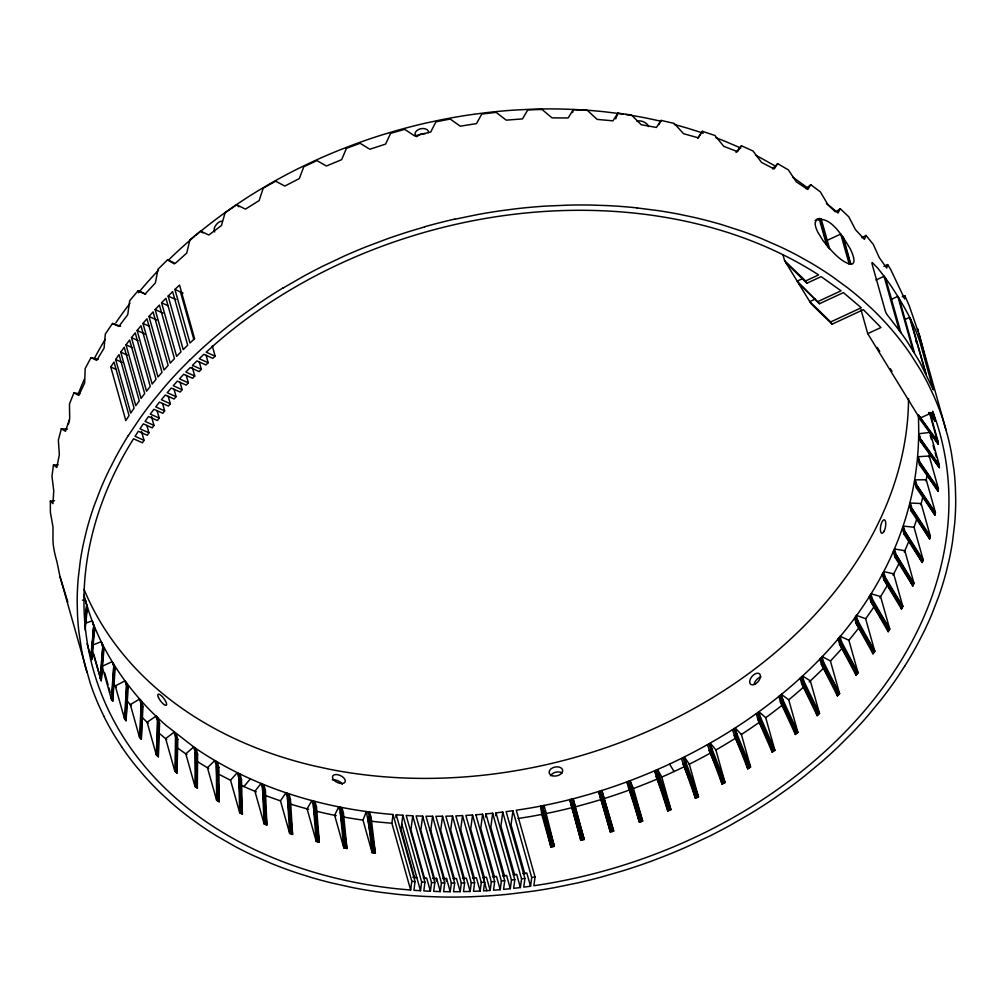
<?xml version="1.0" encoding="UTF-8"?>
<svg xmlns="http://www.w3.org/2000/svg" width="1006" height="1006" viewBox="0 0 1006 1006"><rect width="100%" height="100%" fill="white"/><g stroke="black" fill="none" stroke-linecap="round" stroke-linejoin="round"><path stroke-width="1.5" d="M156.986 717.115L158.546 722.648L158.307 756.751L156.32 754.852L147.14 722.22L156.018 716.146L158.005 718.045L159.564 723.578L158.307 756.751L157.464 753.783M194.975 786.466L195.252 752.501L193.693 746.968L185.808 753.834L194.975 786.466L197.327 788.088L197.604 754.11L196.044 748.59M85.598 623.116L92.2 620.878C103.228 649.951 119.915 676.761 140.5 700.025A428.317 323.253 -15.7 0 0 165.852 725.238L194.85 747.798L196.396 753.331L196.157 787.283L195.252 752.501L197.604 754.11M54.475 500.674L50.35 501.101L50.375 512.28L52.966 526.754C53.243 540.876 51.734 543.253 56.99 561.977L60.02 576.727L90.377 683.615A446.199 336.746 -15.7 0 0 98.89 705.621L103.882 716.297M918.315 415.05C929.154 631.831 710.5 782.53 516.267 810.207L535.041 876.993L533.897 885.745L547.189 883.645A439.484 331.678 -15.7 0 0 935.957 420.483L932.964 412.171L919.723 418.307L867.725 333.64L860.973 309.609M920.716 441.848L919.157 433.687L930.135 432.404L939.315 465.036L939.315 467.664L920.716 441.848L919.157 436.315M141.293 739.284L142.06 705.558L140.5 700.025L141.418 701.031L142.978 706.552L141.293 739.284L139.494 737.26L130.327 704.628L139.633 699.007L141.18 704.54L140.4 738.278L142.06 705.558L141.18 704.54L139.494 737.26M175.132 733.06L176.691 738.593L175.924 772.155L175.622 737.687L174.063 732.167L165.663 738.643L174.843 771.275L177.018 773.048L177.798 739.448L176.239 733.927M174.843 771.275L175.622 737.687L177.798 739.448M902.256 296.783L904.847 295.789L904.683 298.971L890.599 269.306L887.619 264.565L883.884 266.351M124.467 718.598L126.542 686.343L127.309 687.425L126.064 720.736L124.467 718.598L115.3 685.966L124.983 680.811L126.542 686.343L125.272 719.667L127.309 687.425L125.763 681.892M156.32 754.852L157.565 721.679L156.018 716.146M158.546 722.648L157.313 755.795L157.565 721.679L159.564 723.578M112.823 662.803L114.382 668.336L112.685 701.195L111.314 698.956L102.134 666.324L112.156 661.671L115.099 669.443L112.685 701.195L111.855 698.227M101.769 642.834L103.316 648.367L101.229 680.76L92.15 650.241M126.58 682.948L128.127 688.481L126.064 720.736L123.977 713.317M919.61 464.885L919.836 462.232L918.289 456.699L929.242 456.02L938.409 488.652L938.183 491.305L919.61 464.885L918.05 459.352M92.2 620.878L94.187 627.631L91.747 659.521L87.069 643.752M111.314 698.956L113.716 667.192L111.993 700.075L114.382 668.336M93.747 626.411L91.282 658.314L93.747 626.411L90.817 657.107M100.072 678.421L102.763 647.185L101.216 641.652L93.483 644.758M103.316 648.367L100.65 679.591L102.763 647.185L103.932 649.524L101.229 680.76L93.721 654.063M93.13 623.292L94.69 628.825L91.747 659.521L89.257 650.63M85.02 625.807L86.705 604.958L84.68 624.55M85.082 630.058L87.421 607.461L85.158 599.438L82.467 600.192M84.68 625.984L87.032 606.216L85.045 627.228M395.886 817.627L396.251 814.81L402.878 815.225L421.652 882.01L420.508 890.725L413.931 890.31L415.038 881.596L396.251 814.81M141.506 431.411L144.009 440.314L142.487 442.816L133.496 438.779L127.46 448.726A439.484 331.678 -15.7 0 0 397.785 888.864L410.662 890.046L391.887 823.26L393.032 814.508C322.976 808.661 253.16 787.773 194.85 747.798M402.878 815.225L401.029 829.334L414.837 878.427M412.749 815.791L431.524 882.576L430.392 891.253L423.803 890.926L424.947 882.224L406.173 815.438L412.749 815.791L410.913 829.824L424.721 878.93M410.662 890.046L411.806 881.306L393.032 814.508M422.658 816.13L441.433 882.916L440.288 891.593L433.687 891.366L434.831 882.69L416.056 815.904L422.658 816.13L420.822 830.151L434.617 879.244M444.551 879.382L430.744 830.29L432.58 816.256L425.966 816.218L444.74 883.004L443.596 891.656L450.223 891.706L451.354 883.054L432.58 816.256M442.539 816.243L461.314 883.029L460.182 891.681L453.543 891.731L454.674 883.067L435.9 816.281L442.539 816.243L440.703 830.227L454.498 879.332M436.227 881.042L436.579 878.364L432.618 878.225M452.511 816.029L471.286 882.828L470.154 891.467L463.502 891.605L464.634 882.966L445.859 816.18L452.511 816.029L450.675 830L464.483 879.106M446.161 881.168L446.513 878.477L442.527 878.452M474.48 878.703L460.673 829.598L462.509 815.589L455.844 815.916L474.618 882.702L473.486 891.316L480.151 891.027L481.283 882.375L462.509 815.589M472.543 814.998L491.318 881.797L490.174 890.448L483.496 890.863L484.628 882.224L465.853 815.426L472.543 814.998L470.707 829.007L484.502 878.1M475.712 814.759L482.591 814.244L480.755 828.24L494.55 877.333M485.533 817.035L485.948 813.917L492.663 813.225L511.438 880.011L510.306 888.688L503.578 889.379L504.723 880.703L485.948 813.917M504.622 876.389L490.827 827.284L492.663 813.225M495.656 815.69L496.021 812.873L502.761 812.056L521.536 878.854L520.391 887.556L513.664 888.348L514.795 879.672L496.021 812.873M502.761 812.056L500.913 826.14L514.72 875.245M475.888 814.747L494.663 881.533L493.531 890.197L500.221 889.681L501.365 881.03L482.591 814.244M524.906 878.414L523.774 887.116L530.552 886.236L531.696 877.521L512.947 810.735L506.144 811.616L524.906 878.414L521.536 878.854M512.947 810.735L511.035 824.819L524.843 873.925M58.122 464.885L53.456 464.998L51.972 476.291L53.758 490.84L52.928 503.629L50.35 501.101M916.453 488.048L916.919 485.382L915.372 479.849L926.249 479.774L935.417 512.406L934.951 515.072L916.453 488.048L914.907 482.515M911.273 511.211L911.964 508.558L910.417 503.025L921.156 503.553L930.336 536.185L929.632 538.839L911.273 511.211L909.713 505.678M572.577 112.546L573.269 109.667L587.315 110.358L597.174 119.387L612.931 120.846L617.885 113.162L631.542 115.024L641.174 124.694L656.402 127.46L661.093 120.406L674.209 123.424L683.539 133.697L698.076 137.772L702.427 131.321L714.864 135.458L723.804 146.335L737.499 151.655L741.422 145.782L753.041 151.001L761.529 162.444L774.218 168.958L777.651 163.638L788.339 169.876L796.312 181.86L807.856 189.493L810.735 184.689L820.355 191.882L827.749 204.356L838.023 213.033L840.299 208.707L848.75 216.78L855.502 229.708L864.405 239.327L866.015 235.429L873.208 244.282L879.282 257.624L886.701 268.074L887.619 264.565M67.44 429.16L61.328 428.782L58.361 440.075L59.354 454.624L56.826 467.476L53.456 464.998M904.08 534.274L905.01 531.633L903.451 526.1L914.014 527.232L923.181 559.864L922.25 562.505L904.08 534.274L902.52 528.741M615.747 118.871L617.885 113.162M78.405 393.698L79.512 390.793A435.196 328.446 -15.7 0 1 84.366 379.212M79.826 393.761L73.891 392.868L69.464 404.022L69.691 418.521L65.491 431.285L61.328 428.782M894.912 557.123L896.057 554.507L894.51 548.974L904.834 550.697L914.001 583.342L912.857 585.945L894.912 557.123L893.353 551.59M882.979 572.829L884.525 578.362L902.156 607.762L883.821 579.632L885.192 577.067L883.633 571.546L893.668 573.848L902.847 606.48L901.477 609.045L883.821 579.632L882.262 574.112M658.943 124.593L661.093 120.406M94.338 358.589L95.52 356.313A435.196 328.446 -15.7 0 1 105.152 339.412M98.123 359.368L91.005 357.633L85.183 368.523L84.642 382.909L78.82 395.459L73.891 392.868M870.115 594.936L871.674 600.469L888.964 630.448L870.856 601.714L872.428 599.211L870.882 593.678L880.577 596.558L889.757 629.203L888.172 631.705L870.856 601.714L869.297 596.193M573.269 109.667L568.126 117.979L552.017 117.865L542.02 109.465L534.89 109.667L527.735 109.956L522.491 118.897L506.207 120.142L496.147 112.37L481.786 114.043L476.517 123.612L460.232 126.178L450.198 119.022L435.925 121.852L430.719 132.037L414.61 135.911L404.689 129.359L390.642 133.333L385.587 144.109L369.843 149.24L360.098 143.28L346.454 148.335L341.625 159.677L326.409 166.015L316.94 160.608L303.825 166.694L299.298 178.59L284.786 186.06L275.657 181.181L269.419 184.664L263.232 188.223L259.095 200.622L245.426 209.135L236.724 204.746L225.13 212.681L221.446 225.545L208.783 235.014L200.571 231.066L189.908 239.793L186.751 253.072L175.233 263.396L167.574 259.837L157.98 269.268L155.402 282.912L145.153 293.978L138.111 290.747L133.848 295.739L129.686 300.781L127.737 314.727L118.871 326.422L112.496 323.467L105.328 333.992L104.071 348.189L96.677 360.374L91.005 357.633M110.761 366.989L114.005 361.997L129.057 415.566L125.825 420.558L110.761 366.989L116.017 369.378M128.328 435.673L139.62 418.748A444.237 335.262 -15.7 0 1 151.956 402.199L165.286 386.053A445.645 336.331 -15.7 0 1 179.571 370.359L189.618 360.161M904.557 666.387L897.151 677.704A446.463 336.947 -15.7 0 1 880.929 699.862L867.6 716.008A444.187 335.237 -15.7 0 1 853.314 731.702L838.099 746.905A444.79 335.69 -15.7 0 1 822.003 761.567L805.064 775.651A444.199 335.237 -15.7 0 1 787.346 789.119L775.11 797.733A446.702 337.123 -15.7 0 1 749.722 814.068L729.916 825.473A444.966 335.815 -15.7 0 1 709.532 836.124L688.62 846.008A444.954 335.803 -15.7 0 1 667.23 855.075L652.743 860.658A446.375 336.884 -15.7 0 1 623.28 870.68L600.834 877.182A444.199 335.237 -15.7 0 1 578.161 882.79L555.312 887.481A444.954 335.803 -15.7 0 1 532.363 891.266L509.363 894.108A444.224 335.262 -15.7 0 1 486.388 896.006L471.11 896.748A446.375 336.884 -15.7 0 1 440.741 896.975L425.689 896.447A446.375 336.884 -15.7 0 1 395.924 894.145L381.261 892.372A446.463 336.947 -15.7 0 1 352.44 887.569L331.339 882.878A444.966 335.815 -15.7 0 1 310.741 877.295L297.323 873.07A446.966 337.324 -15.7 0 1 271.306 863.45L252.569 855.226A444.199 335.237 -15.7 0 1 234.549 846.184L217.309 836.313A444.954 335.803 -15.7 0 1 200.873 825.675L190.411 818.167A446.802 337.211 -15.7 0 1 170.668 802.172L161.425 793.709A446.199 336.746 -15.7 0 1 144.248 775.903L136.326 766.585A446.375 336.884 -15.7 0 1 121.877 747.169M146.838 425.387L148.926 432.806L147.291 435.296L138.338 431.285L135.043 436.29L144.009 440.314M697.862 138.262L702.427 131.321M115.665 359.519L119.022 354.59L134.087 408.147L130.717 413.076L115.665 359.519L122.242 362.474M288.885 793.734L290.432 799.267L292.57 834.427L289.653 833.446L280.473 800.814L285.956 792.766L287.502 798.299L291.111 833.936L288.961 798.802L287.402 793.269M120.733 352.125L124.228 347.259L139.281 400.816L135.785 405.695L120.733 352.125L127.309 355.08M151.478 416.509L153.981 425.412L152.246 427.864L143.317 423.853L139.96 428.795L148.926 432.806M855.44 616.515L856.986 622.035L873.912 652.58L856.068 623.255L857.854 620.815L856.307 615.282L865.625 618.728L874.805 651.36L873.007 653.799L856.068 623.255L854.522 617.722M126.014 344.832L129.623 340.015L144.688 393.572L141.066 398.389L126.014 344.832L132.553 347.774M157.099 410.662L159.187 418.081L157.426 420.521L148.511 416.509L145.053 421.413L153.981 425.412M162.57 403.444L164.657 410.876L162.834 413.277L153.931 409.279L150.284 414.082L159.187 418.081M131.472 337.614L135.219 332.848L150.271 386.417L146.524 391.183L131.472 337.614L138.023 340.556M137.118 330.484L140.978 325.768L156.043 379.337L152.17 384.041L137.118 330.484L144.977 334.005M168.216 396.314L170.303 403.733L168.379 406.097L159.489 402.111L155.754 406.877L164.657 410.876M736.027 152.422L741.422 145.782M839.017 637.439L840.576 642.96L857.062 674.058L839.557 644.142L841.544 641.778L839.985 636.245L848.875 640.231L858.055 672.876L856.068 675.227L839.557 644.142L837.998 638.609M138.463 292.771L140.186 290.671A435.196 328.446 -15.7 0 1 158.558 270.161M243.917 786.554L250.368 778.87M142.953 323.429L146.939 318.776L161.991 372.333L158.005 376.999L142.953 323.429L149.479 326.359M174.013 389.247L176.1 396.666L174.139 399.017L165.273 395.031L161.4 399.747L170.303 403.733M180.049 382.293L182.136 389.712L180.124 392.038L171.234 388.039L167.21 392.68L176.1 396.666M148.976 316.462L153.088 311.873L168.14 365.43L164.028 370.032L148.976 316.462L156.823 319.983M239.956 773.979L241.503 779.512L242.383 814.156L239.717 812.835L230.537 780.203L237.29 772.671L238.837 778.204L241.05 813.489L240.157 778.883L238.598 773.35M155.163 309.584L159.413 305.044L174.466 358.601L170.228 363.141L155.163 309.584L163.035 313.118M186.286 375.427L188.374 382.846L186.261 385.122L177.358 381.123L173.246 385.726L182.136 389.712M820.934 657.61L822.493 663.143L838.514 694.756L821.386 664.274L823.549 661.998L822.003 656.465L830.415 660.98L839.595 693.624L837.42 695.888L821.386 664.274L819.827 658.741M161.564 302.781L165.927 298.292L180.979 351.861L176.616 356.338L161.564 302.781L168.115 305.723M192.259 367.14L194.762 376.043L192.586 378.294L183.683 374.295L179.47 378.847L188.374 382.846M199.276 361.921L201.363 369.34L199.163 371.579L190.235 367.567L185.833 372.044L194.762 376.043M772.507 168.857L777.651 163.638M168.14 296.066L172.63 291.639L187.694 345.196L183.205 349.635L168.14 296.066L176.025 299.612M174.906 289.439L179.533 285.063L194.586 338.632L189.971 342.996L174.906 289.439L183.029 293.073M206.104 355.319L208.192 362.738L205.903 364.926L196.937 360.915L192.435 365.341L201.363 369.34M801.279 676.95L802.826 682.483L818.343 714.6L801.644 683.552L803.983 681.376L802.423 675.856L810.333 680.873L819.513 713.505L817.174 715.681L801.644 683.552L800.084 678.019M212.266 345.825L215.183 356.212L212.819 358.337L203.841 354.326L199.238 358.727L208.192 362.738M194.51 236.41L189.09 241.05A435.196 328.446 -15.7 0 0 168.354 260.227M210.883 340.493L222.087 331.037A446.375 336.884 -15.7 0 1 245.527 312.916L257.775 304.315M780.14 695.347L781.7 700.88L796.651 733.462L780.417 701.886L782.932 699.836L781.373 694.303L788.729 699.799L797.909 732.443L795.394 734.493L780.417 701.886L778.87 696.353M806.146 188.562L810.735 184.689M195.604 235.492L200.005 231.833A435.196 328.446 -15.7 0 1 222.879 214.177L234.813 205.777A435.196 328.446 -15.7 0 1 259.573 189.857L272.375 182.363A435.196 328.446 -15.7 0 1 298.744 168.342L312.288 161.84A435.196 328.446 -15.7 0 1 339.99 149.881L354.112 144.436A435.196 328.446 -15.7 0 1 382.846 134.653L397.408 130.34A435.196 328.446 -15.7 0 1 426.833 122.858L441.672 119.701A435.196 328.446 -15.7 0 1 471.487 114.596L486.439 112.647A435.196 328.446 -15.7 0 1 516.304 109.968L531.206 109.239A435.196 328.446 -15.7 0 1 560.807 109.025L575.495 109.528A435.196 328.446 -15.7 0 1 604.505 111.779L618.803 113.515A435.196 328.446 -15.7 0 1 623.066 114.118M757.631 712.713L759.178 718.246L773.551 751.281L757.832 719.189L760.498 717.265L758.939 711.732L765.717 717.68L774.884 750.325L772.231 752.249L757.832 719.189L756.286 713.669M836.539 211.361L840.299 208.707M733.852 728.973L749.156 767.968L733.99 735.386L736.782 733.575L735.235 728.055L741.384 734.43L750.564 767.062L747.76 768.861L732.431 729.853M283.164 287.993L302.969 276.587A444.338 335.35 -15.7 0 1 323.354 265.924L344.266 256.052A444.338 335.35 -15.7 0 1 365.656 246.986L387.448 238.762A444.187 335.237 -15.7 0 1 409.605 231.38L424.532 226.941M708.916 744.025L723.578 783.41L708.991 750.375L711.921 748.716L710.362 743.183L715.87 749.948L725.049 782.593L722.119 784.24L707.444 744.842M861.991 237.793L866.015 235.429M682.961 757.832L696.944 797.569L682.986 764.095L686.017 762.586L684.47 757.053L689.286 764.183L698.466 796.815L695.435 798.324L681.427 758.562M814.986 220.415C830.453 214.001 843.217 237.73 850.07 248.457A27.212 7.708 54.4 0 1 853.855 261.95L852.736 263.912L849.177 264.037L840.752 234.071L826.681 240.597M818.381 219.937L821.122 218.667L829.548 248.633L822.958 240.547L817.702 231.971A26.206 9.268 48.5 0 1 815.137 222.842L816.922 219.094L819.965 218.478L827.573 246.407C834.137 253.374 840.928 261.497 850.41 264.339L842.55 236.385M802.788 278.524L797.18 281.114L819.5 303.711L843.393 292.62L861.262 307.761L830.692 321.945L809.767 301.599L815.438 298.958M782.932 254.669L784.605 260.642L805.542 280.988L818.582 274.94L816.47 273.531A439.484 331.678 -15.7 0 0 215.586 343.738L206.18 352.175L215.183 356.212M785.988 262.88L806.925 283.227L821.135 276.625L841.066 290.809L818.117 301.46M875.912 280.058L884.048 276.285L885.645 278.423L900.898 332.659L899.301 330.521L884.048 276.285M784.605 260.642L811.138 303.837L832.075 324.184L863.362 309.672L880.954 327.503L867.725 333.64M891.417 299.335L897.817 296.368L899.201 298.619L914.441 352.855L913.058 350.604L897.817 296.368M905.45 319.304L909.587 317.393L910.744 319.732L925.985 373.981L909.587 317.393M656.101 770.294L669.392 810.358L656.075 776.481L659.207 775.123L657.647 769.59L661.785 777.047L670.952 809.679L667.821 811.037L654.516 770.948L656.591 774.67M628.461 781.36L641.036 821.713L628.398 787.459L631.617 786.277L630.058 780.744L633.466 788.49L642.645 821.122L639.426 822.304L626.851 781.939L629.127 787.094M600.192 790.98L612.025 831.585L600.104 797.004L603.374 795.985L601.827 790.452L613.673 831.082L610.39 832.1L598.545 791.471L601.223 799.456M571.421 799.116L582.512 839.922L571.307 805.039L574.64 804.196L584.172 839.507L580.852 840.35L569.761 799.506L580.852 840.35M454.725 219.27L477.573 214.567A444.187 335.237 -15.7 0 1 500.523 210.795L515.852 208.795A446.966 337.324 -15.7 0 1 546.497 206.054L569.383 205.098A444.25 335.275 -15.7 0 1 592.132 205.086L607.196 205.601A446.375 336.884 -15.7 0 1 636.949 207.877M550.948 847.027L542.159 811.54L545.529 810.874L554.306 846.36L550.948 847.027L541.769 814.395L540.612 806.02L552.621 846.687L542.297 805.705M518.077 818.494L528.414 816.859A439.484 331.678 -15.7 0 0 543.454 814.08M531.696 877.521L535.041 876.993M513.312 874.767L516.682 874.327L520.391 887.556M522.755 873.535L526.804 873.007L530.552 886.236M502.547 875.874L506.584 875.459L510.306 888.688M504.723 880.703L501.365 881.03M511.438 880.011L514.795 879.672M492.487 876.767L496.511 876.452L500.221 889.681M491.318 881.797L494.663 881.533M459.968 829.636L460.673 829.598M472.43 877.987L476.442 877.798L480.151 891.027M474.618 882.702L471.286 882.828M481.283 882.375L484.628 882.224M453.102 878.515L456.46 878.452L460.182 891.681M462.446 878.326L466.432 878.238L470.154 891.467M461.314 883.029L464.634 882.966M429.537 830.29L430.744 830.29M444.74 883.004L441.433 882.916M451.354 883.054L454.674 883.067M423.375 877.911L426.67 878.024L430.392 891.253M431.524 882.576L434.831 882.69M412.85 877.245L416.798 877.496M421.652 882.01L424.947 882.224M391.887 823.26L379.01 822.078A439.484 331.678 -15.7 0 1 370.334 821.072M411.806 881.306L415.038 881.596M636.949 207.915L658.892 210.732A444.79 335.69 -15.7 0 1 680.446 214.492L694.568 217.51A446.865 337.249 -15.7 0 1 722.145 224.766L742.164 231.254A444.4 335.4 -15.7 0 1 761.58 238.611L780.316 246.835A444.954 335.803 -15.7 0 1 798.336 255.876L809.918 262.365A446.073 336.658 -15.7 0 1 832.012 276.386L847.568 287.779A444.237 335.262 -15.7 0 1 862.217 299.889L871.46 308.352A446.639 337.085 -15.7 0 1 896.56 335.476L900.345 340.229A445.495 336.218 -15.7 0 1 910.983 354.879L920.553 370.07A444.526 335.488 -15.7 0 1 929.003 385.763L934.021 396.465A446.463 336.947 -15.7 0 1 942.521 418.37L947.514 435.359A444.224 335.262 -15.7 0 1 951.336 452.587L953.977 470.079A444.815 335.702 -15.7 0 1 955.411 487.797L955.7 499.718A446.702 337.136 -15.7 0 1 954.669 523.711L952.493 541.806A444.79 335.69 -15.7 0 1 949.123 559.927L946.218 571.986A446.84 337.236 -15.7 0 1 938.85 596.03L931.958 613.924A444.338 335.35 -15.7 0 1 923.936 631.655L917.962 643.35A446.84 337.236 -15.7 0 1 904.532 666.462M372.145 852.723L367.907 817.086L371.126 817.513L375.364 853.163L372.145 852.723L362.977 820.091L366.347 811.553L373.754 852.937L369.504 817.325L367.957 811.792M343.813 847.895L340.292 812.383L343.423 812.999L346.944 848.523L343.813 847.895L334.633 815.262L338.733 806.85L340.292 812.383L345.372 848.209L341.851 812.71L340.292 807.189M660.678 121.148L646.908 118.192A435.196 328.446 -15.7 0 0 625.895 114.533M316.261 841.469L313.444 806.108L316.488 806.913L319.304 842.261L316.261 841.469L307.094 808.824L311.885 800.575L313.444 806.108L317.783 841.871L314.953 806.535L313.394 801.002M289.653 833.446L287.502 798.299L290.432 799.267M112.496 323.467L120.569 326.296M264.088 823.889L262.604 788.981L265.395 790.125L266.892 825.033L264.088 823.889L254.92 791.257L261.044 783.448L262.604 788.981L265.496 824.467L263.987 789.572L262.428 784.039M138.111 290.747L145.644 294.28M239.717 812.835L238.837 778.204L241.503 779.512M216.642 800.348L216.353 766.019L218.868 767.49L219.157 801.807L216.642 800.348L207.462 767.704L214.806 760.498L216.353 766.019L217.9 801.078L217.598 766.773L216.039 761.24M167.574 259.837L174.277 263.912M200.571 231.066L202.973 232.927M826.416 203.514L833.157 209.713A435.196 328.446 -15.7 0 1 835.345 211.826M798.563 283.365L819.5 303.711M236.724 204.746L238.837 206.834M142.06 705.558L142.978 706.552M127.309 687.425L128.127 688.481M930.16 412.51L934.788 418.672L935.266 421.225L928.79 412.598M929.481 412.561L935.027 419.955L929.67 412.548M919.761 419.037L919.522 416.446L938.095 441.672L938.334 444.275L919.761 419.037L918.604 414.9M929.028 412.586L935.266 421.225L933.593 415.289M939.315 465.036L920.704 439.22L939.315 466.356L920.742 440.527L919.182 434.994M919.522 416.446L938.334 444.275L929.997 414.598M938.409 488.652L919.836 462.232L938.296 489.985L919.748 463.552L918.201 458.019M920.742 440.527L939.315 467.664L937.227 460.258M935.417 512.406L916.919 485.382L935.19 513.739L916.718 486.715L915.158 481.182M919.748 463.552L938.183 491.305L936.938 486.854M930.336 536.185L911.964 508.558L929.984 537.506L911.65 509.879L910.09 504.358M121.902 747.181L115.401 737.109A446.802 337.211 -15.7 0 1 103.794 716.222M884.525 578.362L902.847 606.48L885.192 577.067M923.181 559.864L905.01 531.633L922.716 561.185L904.57 532.954L903.011 527.421M916.718 486.715L934.951 515.072M871.674 600.469L889.757 629.203L872.428 599.211M911.65 509.879L929.632 538.839L928.802 535.871M914.001 583.342L896.057 554.507L913.435 584.637L895.516 555.815L893.957 550.295M877.27 347.422L879.722 351.421M890.36 368.724L891.995 371.39M805.542 280.988L806.925 283.227M830.692 321.945L832.075 324.184M669.631 764.233L674.108 771.527M856.986 622.035L874.805 651.36L857.854 620.815M904.57 532.954L922.25 562.505L921.421 559.537M840.576 642.96L858.055 672.876L841.544 641.778M895.516 555.815L912.857 585.945L911.599 581.493M822.493 663.143L839.595 693.624L823.549 661.998M802.826 682.483L819.513 713.505L803.983 681.376M781.7 700.88L797.909 732.443L782.932 699.836M759.178 718.246L774.884 750.325L760.498 717.265M735.399 734.493L750.564 767.062L736.782 733.575M904.847 295.789L909.298 305.912L918.138 331.678L917.535 328.761L945.98 429.675M710.475 749.558L725.049 782.593L711.921 748.716M684.52 763.353L698.466 796.815L686.017 762.586M94.187 627.631L94.69 628.825M657.647 775.815L670.952 809.679L659.207 775.123M630.02 786.893L642.645 821.122L631.617 786.277M67.817 602.053L60.02 576.727M601.751 796.513L613.673 831.082L603.374 795.985M572.98 804.637L584.172 839.507L575.004 806.862M85.862 601.928L85.158 599.438M543.844 811.238L554.306 846.36L548.886 827.07M932.7 411.253L934.788 418.672M930.173 413.491L938.095 441.672M930.135 435.032L931.393 439.484M933.065 445.419L934.31 449.871M935.14 452.838L936.397 457.29M843.368 237.529L850.9 264.327M819.123 218.491L826.668 245.301M900.647 606.09L901.477 609.045M887.342 628.737L888.172 631.705M872.177 650.832L873.007 653.799M854.823 670.788L856.068 675.227M836.175 691.436L837.42 695.888M815.916 711.229L817.174 715.681M793.734 728.558L795.394 734.493M770.558 746.314L772.231 752.249M745.672 761.441L747.76 768.861M720.447 778.317L722.119 784.24M691.26 783.485L692.518 787.937M693.348 790.905L695.435 798.324M663.231 794.715L667.821 811.037M631.919 795.608L633.176 800.059M634.006 803.027L639.426 822.304M601.638 800.939L610.39 832.1M574.64 804.196L573.08 798.663L574.678 805.504M545.529 810.874L543.969 805.353L544.359 808.145M490.174 890.448L486.464 877.219L483.132 877.471L486.854 890.7M446.513 878.477L450.223 891.706M436.579 878.364L440.288 891.593M401.746 823.927L420.508 890.725M369.567 811.993L371.126 817.513M373.691 847.228L375.364 853.163L369.504 817.325M341.864 807.466L343.423 812.999M345.687 844.072L346.944 848.523L341.851 812.71M180.464 291.929L193.844 339.538M314.928 801.38L316.488 806.913M318.474 839.293L319.304 842.261L314.953 806.535M263.849 784.592L265.395 790.125M266.062 822.065L266.892 825.033L263.987 789.572M217.321 761.957L218.868 767.49M196.497 785.12L197.327 788.088L196.396 753.331M113.54 663.91L115.099 669.443M102.373 643.991L103.932 649.524M104.762 673.014L108.095 684.885M108.937 687.853L110.182 692.304M919.094 334.03L920.528 339.349M86.906 672.373L85.372 666.701A444.388 335.388 -15.7 0 1 81.536 649.474L78.908 631.982A444.199 335.237 -15.7 0 1 77.475 614.251L77.185 602.343A446.375 336.884 -15.7 0 1 78.217 578.349L80.392 560.254A444.954 335.803 -15.7 0 1 83.762 542.133L86.667 530.074A446.375 336.884 -15.7 0 1 94.036 506.018L100.927 488.124A444.199 335.237 -15.7 0 1 108.95 470.406L114.923 458.711A446.463 336.947 -15.7 0 1 128.265 435.56M920.779 340.254L925.709 359.683M288.961 798.802L292.57 834.427M240.157 778.883L242.383 814.156M217.598 766.773L219.157 801.807M176.691 738.593L177.018 773.048M68.358 424.419A435.196 328.446 -15.7 0 1 69.577 420.005M115.828 322.813A435.196 328.446 -15.7 0 1 129.975 303.334M674.234 124.48A435.196 328.446 -15.7 0 1 687.563 128.215L700.654 132.327A435.196 328.446 -15.7 0 1 703.232 133.207M716.008 137.784A435.196 328.446 -15.7 0 1 726.018 141.708L738.278 146.964A435.196 328.446 -15.7 0 1 740.693 148.058M756.084 155.515A435.196 328.446 -15.7 0 1 761.856 158.546L773.149 164.871A435.196 328.446 -15.7 0 1 775.375 166.179M792.602 177.106A435.196 328.446 -15.7 0 1 794.69 178.54L804.901 185.871A435.196 328.446 -15.7 0 1 807.39 187.745M257.75 304.177A446.463 336.947 -15.7 0 1 283.151 287.842M424.557 226.778A446.463 336.947 -15.7 0 1 454.75 219.107M929.506 452.901A439.484 331.678 -15.7 0 1 929.154 457.34M927.016 475.159A439.484 331.678 -15.7 0 1 926.036 481.107M923.03 495.971A439.484 331.678 -15.7 0 1 920.842 504.874M917.007 518.216A439.484 331.678 -15.7 0 1 914.089 527.081M909.185 540.31A439.484 331.678 -15.7 0 1 904.281 552.005M898.899 563.624A439.484 331.678 -15.7 0 1 893.014 575.143M888.109 584.021A439.484 331.678 -15.7 0 1 879.822 597.828M874.176 606.505A439.484 331.678 -15.7 0 1 865.638 618.74M859.338 627.191A439.484 331.678 -15.7 0 1 848.888 640.256M842.927 647.26A439.484 331.678 -15.7 0 1 830.428 661.005M823.914 667.733A439.484 331.678 -15.7 0 1 809.189 681.967M803.907 686.784A439.484 331.678 -15.7 0 1 788.616 699.925M782.995 704.502A439.484 331.678 -15.7 0 1 765.591 717.806M759.618 722.094A439.484 331.678 -15.7 0 1 741.246 734.543M736.241 737.738A439.484 331.678 -15.7 0 1 715.731 750.061M710.488 753.004A439.484 331.678 -15.7 0 1 689.148 764.283M685.073 766.295A439.484 331.678 -15.7 0 1 661.621 777.135M657.421 778.946A439.484 331.678 -15.7 0 1 633.302 788.566M630.435 789.635A439.484 331.678 -15.7 0 1 604.329 798.513M601.399 799.43A439.484 331.678 -15.7 0 1 574.828 806.938M571.861 807.692A439.484 331.678 -15.7 0 1 546.459 813.477M363.141 820.129A439.484 331.678 -15.7 0 1 343.222 816.935M336.193 815.602A439.484 331.678 -15.7 0 1 316.173 811.176M308.603 809.252A439.484 331.678 -15.7 0 1 290.709 804.146M280.473 800.839A439.484 331.678 -15.7 0 1 264.716 795.18M256.304 791.848A439.484 331.678 -15.7 0 1 241.214 785.321M230.537 780.228A439.484 331.678 -15.7 0 1 220.113 774.846M208.707 768.458A439.484 331.678 -15.7 0 1 197.654 761.731M186.953 754.663A439.484 331.678 -15.7 0 1 177.773 748.099M166.732 739.548A439.484 331.678 -15.7 0 1 158.382 732.531M148.108 723.176A439.484 331.678 -15.7 0 1 142.638 717.819M131.195 705.659A439.484 331.678 -15.7 0 1 127.246 701.094M116.067 687.048A439.484 331.678 -15.7 0 1 113.439 683.451M908.531 398.514A428.317 323.253 -15.7 0 1 329.628 769.263L316.085 766.371A428.317 323.253 -15.7 0 1 84.076 589.428M648.644 126.593A6.866 3.76 25.4 0 0 641.124 121.06A6.866 3.798 24.4 0 0 637.012 121.55M754.186 683.879A6.866 4.024 -49.3 0 1 758.159 678.333A6.866 3.986 -50.4 0 1 760.926 676.937M428.606 132.717A6.866 4.502 -11.2 0 0 420.621 128.768A6.866 4.502 -12.5 0 0 415.453 132.364A6.866 4.502 -12.5 0 0 416.673 136.69M417.339 136.288A6.866 4.502 -11.9 0 1 425.198 133.672M915.9 341.009A6.438 0.88 65.1 0 1 916.441 342.417M92.64 622.098A428.317 323.253 -15.7 0 1 84.001 595.238M222.313 221.194A6.866 4.024 -49.3 0 0 218.214 222.678A6.866 3.986 -50.4 0 0 214.718 231.958M189.606 360.311A446.199 336.746 -15.7 0 1 210.87 340.644M562.128 772.985A6.866 4.502 -12.5 0 0 555.752 772.243A6.866 4.502 -11.2 0 0 550.571 775.764M342.266 784.227A6.866 3.798 24.4 0 0 335.25 779.952A6.866 3.76 25.4 0 0 332.257 779.927M933.254 389.674L919.773 362.022L907.261 341.65A445.696 336.369 -15.7 0 0 896.623 327L886.902 314.4A6.413 1.408 59.2 0 1 885.117 310.401L872.152 264.289A6.413 1.408 59.2 0 1 872.328 262.553L877.597 268.011A446.387 336.897 -15.7 0 1 892.02 287.414C903.199 304.554 913.737 322.549 919.974 342.153L933.254 389.674M754.89 684.243A6.866 4.011 -49.8 0 0 759.832 674.121A6.866 4.011 -49.8 0 0 750.501 678.748A6.866 4.011 -49.8 0 0 754.89 684.243M884.287 530.891A6.866 2.452 -79.7 0 0 884.551 519.876A6.866 2.452 -79.7 0 0 880.376 528.879A6.866 2.452 -79.7 0 0 884.287 530.891M158.432 697.397A6.866 2.05 53.2 0 0 166.103 705.357A6.866 2.05 53.2 0 0 162.155 696.492A6.866 2.05 53.2 0 0 158.432 697.397M552.043 775.664A6.866 4.502 -11.9 0 0 562.656 771.036A6.866 4.502 -11.9 0 0 552.986 767.679A6.866 4.502 -11.9 0 0 552.043 775.664M334.042 780.216A6.866 3.785 24.9 0 0 344.97 782.203A6.866 3.785 24.9 0 0 337.676 774.695A6.866 3.785 24.9 0 0 334.042 780.216"/></g></svg>
